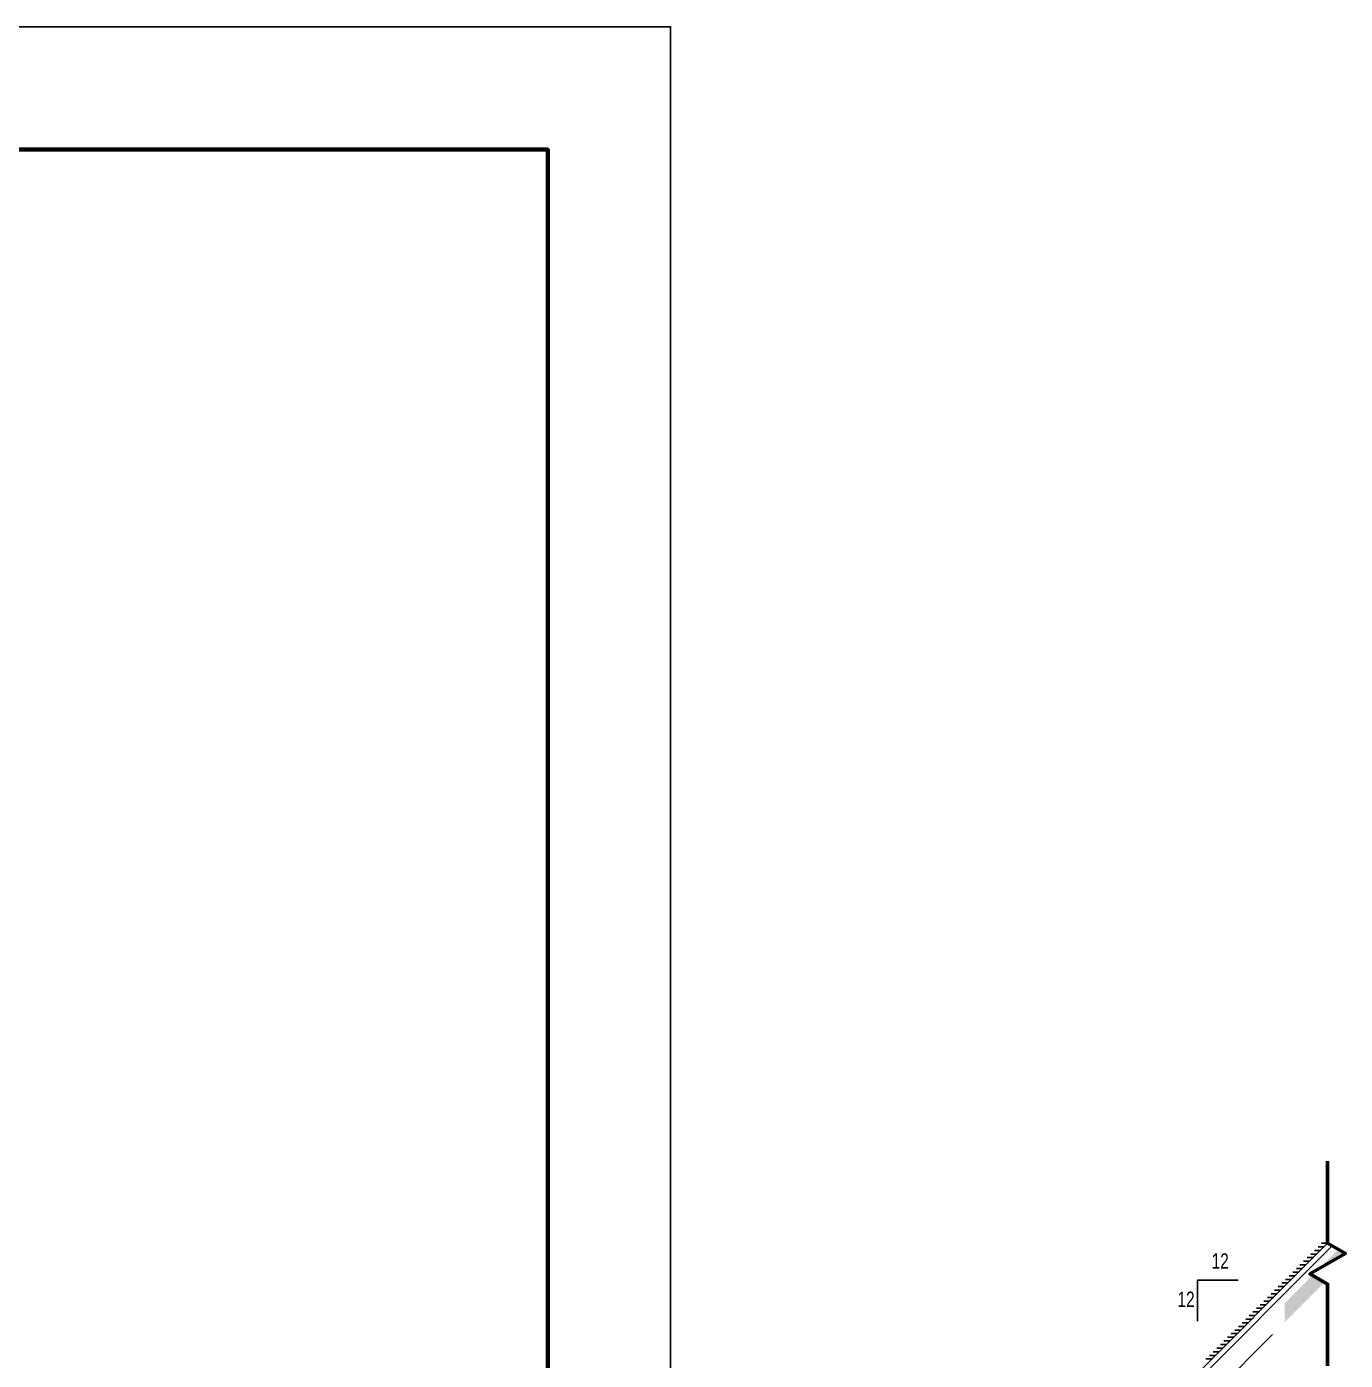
# Model space of a CAD drawing. Header units: inches. Extents: x 43 to 7578, y 1297 to 3809.
# Drawn here: x 5453.7 to 5840.4, y 2058.3 to 2449.2 of the extents above; entities that cross this region are included whole.
import ezdxf

# ---------------------------------------------------------------- set-up
doc = ezdxf.new("R2010")
doc.units = ezdxf.units.IN
doc.header["$LTSCALE"] = 0.5
doc.header["$MEASUREMENT"] = 0
doc.styles.add('Annotative', font='romans.shx', dxfattribs={"width": 0.75})

msp = doc.modelspace()

# ---------------------------------------------------------------- hatches: boundary and pattern name
h = msp.add_hatch()
h.set_pattern_fill('BATT_INSULATION', color=256, scale=3.5, angle=45, pattern_type=2)
h.set_pattern_definition([(45, (5823.3867, 2070.2885), (-1.95735, 3.6111), [0, -1.16939]), (59.0764, (5822.66387, 2070.18438), (0.826882, 0.8268813), [0.28444, -113.04096]), (59.0764, (5819.87964, 2072.9686), (0.826882, 0.8268813), [0.28444, -113.04096]), (59.0764, (5817.0954, 2075.75284), (0.826882, 0.8268813), [0.28444, -113.04096]), (59.0764, (5814.31117, 2078.53708), (0.826882, 0.8268813), [0.28444, -113.04096]), (59.0764, (5811.52694, 2081.3213), (0.826882, 0.8268813), [0.28444, -113.04096]), (59.0764, (5808.7427, 2084.10554), (0.8268819, 0.8268813), [0.28444, -113.04096]), (59.0764, (5805.95848, 2086.88978), (0.8268819, 0.8268813), [0.28444, -113.04096]), (70.0456, (5820.4335, 2072.6074), (0.826881, 0.826883), [0.49503, -315.7404]), (70.0456, (5817.64925, 2075.39163), (0.826881, 0.826883), [0.49503, -315.7404]), (70.0456, (5814.865, 2078.17586), (0.8268814, 0.826883), [0.49503, -315.7404]), (70.0456, (5812.0808, 2080.9601), (0.8268814, 0.826883), [0.49503, -315.7404]), (70.0456, (5809.29655, 2083.74433), (0.8268814, 0.826883), [0.49503, -315.7404]), (70.0456, (5806.5123, 2086.52856), (0.8268814, 0.826883), [0.49503, -315.7404]), (70.0456, (5803.7281, 2089.3128), (0.8268814, 0.826883), [0.49503, -315.7404]), (70.0456, (5800.94385, 2092.09703), (0.8268814, 0.826883), [0.49503, -315.7404]), (70.0456, (5798.1597, 2094.8812), (0.8268814, 0.826883), [0.49503, -315.7404]), (70.0456, (5795.37546, 2097.6654), (0.8268814, 0.826883), [0.49503, -315.7404]), (70.0456, (5792.59123, 2100.44965), (0.8268814, 0.826883), [0.49503, -315.7404]), (70.0456, (5789.807, 2103.2339), (0.8268814, 0.8268832), [0.49503, -315.7404]), (70.0456, (5787.02276, 2106.0181), (0.8268814, 0.8268832), [0.49503, -315.7404]), (70.0456, (5784.23853, 2108.80235), (0.8268814, 0.8268832), [0.49503, -315.7404]), (70.0456, (5781.4543, 2111.5866), (0.8268814, 0.8268832), [0.49503, -315.7404]), (70.0456, (5778.67006, 2114.3708), (0.8268814, 0.8268832), [0.49503, -315.7404]), (70.0456, (5775.88583, 2117.15505), (0.8268814, 0.8268832), [0.49503, -315.7404]), (70.0456, (5773.1016, 2119.9393), (0.8268814, 0.8268832), [0.49503, -315.7404]), (70.0456, (5770.31737, 2122.7235), (0.8268814, 0.8268832), [0.49503, -315.7404]), (70.0456, (5767.53313, 2125.50775), (0.8268814, 0.8268832), [0.49503, -315.7404]), (70.0456, (5764.7489, 2128.292), (0.8268814, 0.8268832), [0.49503, -315.7404]), (70.0456, (5761.96467, 2131.0762), (0.8268814, 0.8268832), [0.49503, -315.7404]), (70.0456, (5759.18043, 2133.86045), (0.8268814, 0.8268832), [0.49503, -315.7404]), (70.0456, (5756.3962, 2136.6447), (0.8268814, 0.8268832), [0.49503, -315.7404]), (70.0456, (5753.61197, 2139.4289), (0.8268814, 0.8268832), [0.49503, -315.7404]), (70.0456, (5750.82774, 2142.21314), (0.8268814, 0.8268832), [0.49503, -315.7404]), (70.0456, (5748.0435, 2144.9974), (0.8268814, 0.8268832), [0.49503, -315.7404]), (70.0456, (5745.25927, 2147.7816), (0.8268814, 0.8268832), [0.49503, -315.7404]), (70.0456, (5742.47504, 2150.56584), (0.8268814, 0.8268832), [0.49503, -315.7404]), (70.0456, (5739.6908, 2153.3501), (0.8268814, 0.8268832), [0.49503, -315.7404]), (70.0456, (5736.90657, 2156.1343), (0.8268814, 0.8268832), [0.49503, -315.7404]), (70.0456, (5734.12234, 2158.91854), (0.8268814, 0.8268832), [0.49503, -315.7404]), (70.0456, (5731.3381, 2161.7028), (0.8268814, 0.8268832), [0.49503, -315.7404]), (70.0456, (5728.55387, 2164.487), (0.8268814, 0.8268832), [0.49503, -315.7404]), (97.4353, (5822.81, 2070.4284), (0.826882, 0.826882), [0.4808, -193.2483]), (97.4353, (5820.0258, 2073.2126), (0.826882, 0.826882), [0.4808, -193.2483]), (97.4353, (5817.2416, 2075.9969), (0.826882, 0.826882), [0.4808, -193.2483]), (97.4353, (5814.4573, 2078.7811), (0.826882, 0.826882), [0.4808, -193.2483]), (97.4353, (5811.6731, 2081.5653), (0.826882, 0.826882), [0.4808, -193.2483]), (97.4353, (5808.8889, 2084.3496), (0.826882, 0.826882), [0.4808, -193.2483]), (97.4353, (5806.1046, 2087.1338), (0.826882, 0.826882), [0.4808, -193.2483]), (97.4353, (5803.3204, 2089.918), (0.826882, 0.826882), [0.4808, -193.24834]), (97.4353, (5800.5362, 2092.7023), (0.826882, 0.826882), [0.4808, -193.24834]), (97.4353, (5797.7519, 2095.4866), (0.826882, 0.826882), [0.4808, -193.24834]), (97.4353, (5794.9676, 2098.2708), (0.826882, 0.826882), [0.4808, -193.24834]), (97.4353, (5792.1834, 2101.055), (0.826882, 0.826882), [0.4808, -193.24834]), (97.4353, (5789.3992, 2103.8393), (0.826882, 0.826882), [0.4808, -193.24834]), (97.4353, (5786.6149, 2106.6235), (0.826882, 0.826882), [0.4808, -193.24834]), (97.4353, (5783.8307, 2109.4077), (0.826882, 0.826882), [0.4808, -193.24834]), (97.4353, (5781.0465, 2112.192), (0.826882, 0.826882), [0.4808, -193.24834]), (97.4353, (5778.2622, 2114.9762), (0.826882, 0.826882), [0.48083, -193.24834]), (97.4353, (5775.478, 2117.7604), (0.826882, 0.826882), [0.48083, -193.24834]), (97.4353, (5772.6938, 2120.5447), (0.826882, 0.826882), [0.48083, -193.24834]), (97.4353, (5769.9095, 2123.3289), (0.826882, 0.826882), [0.48083, -193.24834]), (97.4353, (5767.1253, 2126.1131), (0.826882, 0.826882), [0.48083, -193.24834]), (97.4353, (5764.3411, 2128.8974), (0.826882, 0.826882), [0.48083, -193.24834]), (97.4353, (5761.5568, 2131.6816), (0.826882, 0.826882), [0.48083, -193.24834]), (97.4353, (5758.7726, 2134.4658), (0.826882, 0.826882), [0.48083, -193.24834]), (97.4353, (5755.9884, 2137.2501), (0.826882, 0.826882), [0.48083, -193.24834]), (97.4353, (5753.2041, 2140.0343), (0.826882, 0.826882), [0.48083, -193.24834]), (97.4353, (5750.4199, 2142.8185), (0.826882, 0.826882), [0.48083, -193.24834]), (97.4353, (5747.6357, 2145.6028), (0.826882, 0.826882), [0.48083, -193.24834]), (97.4353, (5744.8514, 2148.387), (0.826882, 0.826882), [0.48083, -193.24834]), (97.4353, (5742.0672, 2151.1712), (0.826882, 0.826882), [0.48083, -193.24834]), (97.4353, (5739.283, 2153.9555), (0.826882, 0.826882), [0.48083, -193.24834]), (97.4353, (5736.4987, 2156.7397), (0.826882, 0.826882), [0.48083, -193.24834]), (97.4353, (5733.7145, 2159.5239), (0.826882, 0.826882), [0.48083, -193.24834]), (97.4353, (5730.9303, 2162.3082), (0.826882, 0.826882), [0.48083, -193.24834]), (97.4353, (5728.146, 2165.0924), (0.826882, 0.826882), [0.48083, -193.24834]), (97.4353, (5725.3618, 2167.8766), (0.826882, 0.826882), [0.48083, -193.24834]), (97.4353, (5722.5776, 2170.6609), (0.826882, 0.826882), [0.48083, -193.24834]), (97.4353, (5719.7933, 2173.4451), (0.826882, 0.826882), [0.48083, -193.24834]), (97.4353, (5717.0091, 2176.2293), (0.826882, 0.826882), [0.48083, -193.24834]), (112.0616, (5821.4031, 2070.7706), (0.826882, 0.826883), [0.8955, -170.1284]), (112.0616, (5818.6189, 2073.5549), (0.826882, 0.826883), [0.8955, -170.1284]), (112.0616, (5815.8347, 2076.3391), (0.826882, 0.826883), [0.8955, -170.1284]), (112.0616, (5813.0504, 2079.1233), (0.826882, 0.826883), [0.89545, -170.1284]), (112.0616, (5810.2662, 2081.9076), (0.826882, 0.826883), [0.89545, -170.1284]), (112.0616, (5807.482, 2084.6918), (0.826882, 0.826883), [0.89545, -170.1284]), (112.0616, (5804.6977, 2087.476), (0.826882, 0.826883), [0.89545, -170.1284]), (112.0616, (5801.9135, 2090.2602), (0.826882, 0.826883), [0.89545, -170.1284]), (112.0616, (5799.1293, 2093.0445), (0.826882, 0.826883), [0.89545, -170.1284]), (112.0616, (5796.3449, 2095.8288), (0.826882, 0.826883), [0.89545, -170.1284]), (112.0616, (5793.5607, 2098.6131), (0.826882, 0.826883), [0.89545, -170.1284]), (112.0616, (5790.7764, 2101.3973), (0.826882, 0.826883), [0.89545, -170.1284]), (112.0616, (5787.9922, 2104.1815), (0.826882, 0.826883), [0.89545, -170.1284]), (112.0616, (5785.208, 2106.9658), (0.826882, 0.826883), [0.89545, -170.1284]), (112.0616, (5782.4237, 2109.75), (0.826882, 0.826883), [0.89545, -170.1284]), (112.0616, (5779.6395, 2112.5342), (0.826882, 0.826883), [0.89545, -170.1284]), (112.0616, (5776.8553, 2115.3185), (0.826882, 0.826883), [0.89545, -170.1284]), (112.0616, (5774.071, 2118.1027), (0.826882, 0.826883), [0.89545, -170.1284]), (112.0616, (5771.2868, 2120.8869), (0.826882, 0.826883), [0.89545, -170.1284]), (112.0616, (5768.5026, 2123.6712), (0.826882, 0.826883), [0.89545, -170.1284]), (112.0616, (5765.7183, 2126.4554), (0.826882, 0.826883), [0.89545, -170.1284]), (112.0616, (5762.9341, 2129.2396), (0.826882, 0.826883), [0.89545, -170.1284]), (112.0616, (5760.1499, 2132.0239), (0.826882, 0.826883), [0.89545, -170.1284]), (112.0616, (5757.3656, 2134.8081), (0.826882, 0.826883), [0.89545, -170.1284]), (112.0616, (5754.5814, 2137.5923), (0.826882, 0.826883), [0.89545, -170.1284]), (112.0616, (5751.7972, 2140.3766), (0.826882, 0.826883), [0.89545, -170.1284]), (112.0616, (5749.0129, 2143.1608), (0.826882, 0.826883), [0.89545, -170.1284]), (112.0616, (5746.2287, 2145.945), (0.826882, 0.826883), [0.89545, -170.1284]), (112.0616, (5743.4445, 2148.7293), (0.826882, 0.826883), [0.89545, -170.1284]), (112.0616, (5740.6602, 2151.5135), (0.826882, 0.826883), [0.89545, -170.1284]), (112.0616, (5737.876, 2154.2977), (0.826882, 0.826883), [0.89545, -170.1284]), (112.0616, (5735.0918, 2157.082), (0.826882, 0.826883), [0.89545, -170.1284]), (112.0616, (5732.3075, 2159.8662), (0.826882, 0.826883), [0.89545, -170.1284]), (112.0616, (5729.5233, 2162.6504), (0.8268824, 0.826883), [0.89545, -170.1284]), (112.0616, (5726.7391, 2165.4347), (0.8268824, 0.826883), [0.89545, -170.1284]), (112.0616, (5723.9548, 2168.2189), (0.8268824, 0.826883), [0.89545, -170.1284]), (112.0616, (5721.1706, 2171.0031), (0.8268824, 0.826883), [0.89545, -170.1284]), (112.0616, (5718.3864, 2173.7874), (0.8268824, 0.826883), [0.89545, -170.1284]), (112.0616, (5715.6021, 2176.5716), (0.8268824, 0.826883), [0.89545, -170.1284]), (112.0616, (5712.8179, 2179.3558), (0.8268824, 0.826883), [0.89545, -170.1284]), (119.891, (5820.6272, 2072.2706), (-2.78423, 2.78423), [0.38855, -44.4748]), (119.891, (5821.4541, 2073.0974), (-2.78423, 2.78423), [0.38855, -44.4748]), (119.891, (5822.281, 2073.9243), (-2.78423, 2.78423), [0.38855, -44.4748]), (119.891, (5823.1078, 2074.7512), (-2.78423, 2.78423), [0.38855, -44.4748]), (119.891, (5823.9347, 2075.5781), (-2.78423, 2.78423), [0.38855, -44.4748]), (119.891, (5824.7616, 2076.405), (-2.78423, 2.78423), [0.38855, -44.4748]), (119.891, (5825.5885, 2077.2319), (-2.78423, 2.78423), [0.38855, -44.4748]), (119.891, (5826.4154, 2078.0587), (-2.78423, 2.78423), [0.38855, -44.4748]), (119.891, (5827.2422, 2078.8856), (-2.78423, 2.78423), [0.38855, -44.4748]), (119.891, (5828.0691, 2079.7125), (-2.78423, 2.78423), [0.38855, -44.4748]), (128.2526, (5821.06673, 2071.6005), (-2.7842376, 2.784238), [0.7901, -486.90026]), (128.2526, (5821.8936, 2072.4274), (-2.784238, 2.784238), [0.7901, -486.90026]), (128.2526, (5822.7205, 2073.25426), (-2.784238, 2.784238), [0.7901, -486.90026]), (128.2526, (5823.5474, 2074.08116), (-2.784238, 2.784238), [0.7901, -486.90026]), (128.2526, (5824.37427, 2074.90804), (-2.784238, 2.784238), [0.7901, -486.90026]), (128.2526, (5825.20115, 2075.7349), (-2.784238, 2.784238), [0.7901, -486.90026]), (128.2526, (5826.02803, 2076.5618), (-2.784238, 2.784238), [0.7901, -486.90026]), (128.2526, (5826.8549, 2077.38868), (-2.784238, 2.784238), [0.7901, -486.90026]), (128.2526, (5827.6818, 2078.21556), (-2.784238, 2.784238), [0.7901, -486.90026]), (128.2526, (5828.50867, 2079.04244), (-2.784238, 2.784238), [0.7901, -486.90026]), (128.2526, (5829.33555, 2079.8693), (-2.784238, 2.784238), [0.7901, -486.90026]), (128.2526, (5830.16243, 2080.6962), (-2.784238, 2.784238), [0.7901, -486.90026]), (128.2526, (5830.9893, 2081.52308), (-2.784238, 2.784238), [0.7901, -486.90026]), (128.2526, (5831.8162, 2082.34996), (-2.784238, 2.784238), [0.7901, -486.90026]), (128.2526, (5832.6431, 2083.17686), (-2.784238, 2.784238), [0.7901, -486.90026]), (128.2526, (5833.46997, 2084.00374), (-2.784238, 2.784238), [0.7901, -486.90026]), (128.2526, (5834.29685, 2084.8306), (-2.784238, 2.784238), [0.7901, -486.90026]), (128.2526, (5835.12373, 2085.6575), (-2.784238, 2.784238), [0.7901, -486.90026]), (128.2526, (5835.9506, 2086.4844), (-2.784238, 2.784238), [0.7901, -486.90026]), (128.2526, (5836.7775, 2087.31126), (-2.784238, 2.784238), [0.7901, -486.90026]), (128.2526, (5837.60437, 2088.13814), (-2.784238, 2.784238), [0.7901, -486.90026]), (128.2526, (5838.43125, 2088.965), (-2.784238, 2.784238), [0.7901, -486.90026]), (128.2526, (5839.25813, 2089.7919), (-2.784238, 2.784238), [0.7901, -486.90026]), (128.2526, (5840.085, 2090.6188), (-2.7842376, 2.784238), [0.7901, -486.90026]), (128.2526, (5840.9119, 2091.4457), (-2.7842376, 2.784238), [0.7901, -486.90026]), (128.2526, (5841.7388, 2092.27257), (-2.7842376, 2.784238), [0.7901, -486.90026]), (128.2526, (5842.5657, 2093.09945), (-2.7842376, 2.784238), [0.7901, -486.90026]), (128.2526, (5843.39256, 2093.92633), (-2.7842376, 2.784238), [0.7901, -486.90026]), (128.2526, (5844.21944, 2094.7532), (-2.7842376, 2.784238), [0.7901, -486.90026]), (128.2526, (5845.0463, 2095.5801), (-2.7842376, 2.784238), [0.7901, -486.90026]), (128.2526, (5845.87317, 2096.40694), (-2.7842376, 2.784238), [0.7901, -486.90026]), (128.2526, (5846.70003, 2097.2338), (-2.7842376, 2.784238), [0.7901, -486.90026]), (128.2526, (5847.5269, 2098.06065), (-2.7842376, 2.784238), [0.7901, -486.90026]), (128.2526, (5848.35374, 2098.8875), (-2.7842376, 2.784238), [0.7901, -486.90026]), (128.2526, (5849.18084, 2099.7146), (-2.7842376, 2.784238), [0.7901, -486.90026]), (128.2526, (5850.0077, 2100.54147), (-2.7842376, 2.784238), [0.7901, -486.90026]), (128.2526, (5850.83455, 2101.3683), (-2.7842376, 2.784238), [0.7901, -486.90026]), (128.2526, (5851.6614, 2102.19518), (-2.7842376, 2.784238), [0.7901, -486.90026]), (128.2526, (5852.48826, 2103.02203), (-2.7842376, 2.784238), [0.7901, -486.90026]), (128.2526, (5853.3151, 2103.8489), (-2.7842376, 2.784238), [0.7901, -486.90026]), (128.2526, (5854.14198, 2104.67574), (-2.7842376, 2.784238), [0.7901, -486.90026]), (128.2526, (5854.96883, 2105.5026), (-2.7842376, 2.784238), [0.7901, -486.90026]), (128.2526, (5855.7957, 2106.32945), (-2.7842376, 2.784238), [0.7901, -486.90026]), (128.2526, (5856.6228, 2107.15656), (-2.7842376, 2.784238), [0.7901, -486.90026]), (128.2526, (5857.44964, 2107.9834), (-2.7842376, 2.784238), [0.7901, -486.90026]), (128.2526, (5858.2765, 2108.81027), (-2.7842376, 2.784238), [0.7901, -486.90026]), (128.2526, (5859.10335, 2109.6371), (-2.7842376, 2.784238), [0.7901, -486.90026]), (128.2526, (5859.9302, 2110.464), (-2.7842376, 2.784238), [0.7901, -486.90026]), (128.2526, (5860.75707, 2111.29083), (-2.7842376, 2.784238), [0.7901, -486.90026]), (128.8584, (5821.94307, 2070.10043), (-2.784228, 2.784223), [0.86065, -272.3952]), (128.8584, (5822.76995, 2070.9273), (-2.784228, 2.784223), [0.86065, -272.3952]), (128.8584, (5823.59684, 2071.7542), (-2.784228, 2.784223), [0.86065, -272.3952]), (128.8584, (5824.4237, 2072.58107), (-2.784228, 2.784223), [0.86065, -272.3952]), (128.8584, (5825.2506, 2073.40797), (-2.784228, 2.784223), [0.86065, -272.3952]), (128.8584, (5826.0775, 2074.23485), (-2.784228, 2.784223), [0.86065, -272.3952]), (128.8584, (5826.90437, 2075.06173), (-2.784228, 2.784223), [0.86065, -272.3952]), (128.8584, (5827.73125, 2075.8886), (-2.784228, 2.784223), [0.86065, -272.3952]), (128.8584, (5828.55813, 2076.7155), (-2.784228, 2.784223), [0.86065, -272.3952]), (128.8584, (5829.385, 2077.54237), (-2.784228, 2.784223), [0.86065, -272.3952]), (128.8584, (5830.2119, 2078.36925), (-2.784228, 2.784223), [0.86065, -272.3952]), (128.8584, (5831.03877, 2079.19613), (-2.784228, 2.784223), [0.86065, -272.3952]), (128.8584, (5831.86565, 2080.023), (-2.784228, 2.784223), [0.86065, -272.3952]), (128.8584, (5832.69253, 2080.8499), (-2.784228, 2.784223), [0.86065, -272.3952]), (128.8584, (5833.5194, 2081.67677), (-2.784228, 2.784223), [0.86065, -272.3952]), (128.8584, (5834.3463, 2082.50368), (-2.784228, 2.784223), [0.86065, -272.3952]), (128.8584, (5835.1732, 2083.33056), (-2.784228, 2.784223), [0.86065, -272.3952]), (128.8584, (5836.0001, 2084.15744), (-2.784228, 2.784223), [0.86065, -272.3952]), (128.8584, (5836.82696, 2084.9843), (-2.784228, 2.784223), [0.86065, -272.3952]), (128.8584, (5837.65384, 2085.8112), (-2.784228, 2.784223), [0.86065, -272.3952]), (128.8584, (5838.4807, 2086.63808), (-2.784228, 2.784223), [0.86065, -272.3952]), (128.8584, (5839.3076, 2087.46496), (-2.784228, 2.784223), [0.86065, -272.3952]), (128.8584, (5840.1345, 2088.29184), (-2.784228, 2.784223), [0.86065, -272.3952]), (128.8584, (5840.96136, 2089.1187), (-2.784228, 2.784223), [0.86065, -272.3952]), (128.8584, (5841.78824, 2089.9456), (-2.784228, 2.784223), [0.86065, -272.3952]), (321.142, (5822.0776, 2071.4451), (0.826876, 0.826887), [0.8607, -272.3952]), (321.142, (5819.2934, 2074.2294), (0.826876, 0.826887), [0.8607, -272.3952]), (321.142, (5816.5092, 2077.0136), (0.826876, 0.826887), [0.8607, -272.3952]), (321.142, (5813.7249, 2079.7978), (0.826876, 0.826887), [0.8607, -272.3952]), (321.142, (5810.9407, 2082.5821), (0.826876, 0.826887), [0.8607, -272.3952]), (321.142, (5808.1565, 2085.3663), (0.826876, 0.826887), [0.8607, -272.3952]), (321.142, (5805.3722, 2088.1505), (0.826876, 0.826887), [0.8607, -272.3952]), (321.142, (5802.588, 2090.9348), (0.826876, 0.826887), [0.8607, -272.3952]), (321.142, (5799.8038, 2093.719), (0.826876, 0.826887), [0.8607, -272.3952]), (321.142, (5797.0194, 2096.5034), (0.826876, 0.826887), [0.8607, -272.3952]), (321.142, (5794.2352, 2099.2876), (0.826876, 0.826887), [0.8607, -272.3952]), (321.142, (5791.451, 2102.0718), (0.826876, 0.826887), [0.8607, -272.3952]), (321.142, (5788.6667, 2104.856), (0.826876, 0.826887), [0.8607, -272.3952]), (321.142, (5785.8825, 2107.6403), (0.826876, 0.826887), [0.8607, -272.3952]), (321.142, (5783.0982, 2110.4245), (0.826876, 0.826887), [0.86065, -272.3952]), (321.142, (5780.314, 2113.2088), (0.826876, 0.826887), [0.86065, -272.3952]), (321.142, (5777.5298, 2115.993), (0.826876, 0.826887), [0.86065, -272.3952]), (321.142, (5774.7455, 2118.7772), (0.826876, 0.826887), [0.86065, -272.3952]), (321.142, (5771.9613, 2121.5615), (0.826876, 0.826887), [0.86065, -272.3952]), (321.142, (5769.1771, 2124.3457), (0.826876, 0.826887), [0.86065, -272.3952]), (321.142, (5766.3928, 2127.1299), (0.826876, 0.826887), [0.86065, -272.3952]), (321.142, (5763.6086, 2129.9142), (0.826876, 0.826887), [0.86065, -272.3952]), (321.142, (5760.8244, 2132.6984), (0.826876, 0.826887), [0.86065, -272.3952]), (321.142, (5758.0402, 2135.4826), (0.826876, 0.826887), [0.86065, -272.3952]), (321.142, (5755.2559, 2138.2668), (0.826876, 0.826887), [0.86065, -272.3952]), (321.142, (5752.4717, 2141.0511), (0.826876, 0.826887), [0.86065, -272.3952]), (321.142, (5749.6875, 2143.8353), (0.826876, 0.826887), [0.86065, -272.3952]), (321.142, (5746.9032, 2146.6195), (0.826876, 0.826887), [0.86065, -272.3952]), (321.142, (5744.119, 2149.4038), (0.826876, 0.826887), [0.86065, -272.3952]), (321.142, (5741.3348, 2152.188), (0.826876, 0.826887), [0.86065, -272.3952]), (321.142, (5738.5505, 2154.9722), (0.826876, 0.826887), [0.86065, -272.3952]), (321.142, (5735.7663, 2157.7565), (0.826876, 0.826887), [0.86065, -272.3952]), (321.142, (5732.982, 2160.5407), (0.8268765, 0.826887), [0.86065, -272.3952]), (321.142, (5730.1978, 2163.325), (0.8268765, 0.826887), [0.86065, -272.3952]), (321.142, (5727.4136, 2166.1092), (0.8268765, 0.826887), [0.86065, -272.3952]), (321.142, (5724.6294, 2168.8934), (0.8268765, 0.826887), [0.86065, -272.3952]), (321.142, (5721.8451, 2171.6776), (0.8268765, 0.826887), [0.86065, -272.3952]), (321.142, (5719.0609, 2174.4619), (0.8268765, 0.826887), [0.86065, -272.3952]), (321.142, (5716.2767, 2177.2461), (0.8268765, 0.826887), [0.86065, -272.3952]), (321.142, (5713.4924, 2180.0303), (0.8268765, 0.826887), [0.86065, -272.3952]), (321.142, (5710.7082, 2182.8146), (0.8268765, 0.826887), [0.86065, -272.3952]), (321.142, (5707.924, 2185.5988), (0.8268765, 0.826887), [0.86065, -272.3952]), (321.142, (5705.1397, 2188.383), (0.8268765, 0.826887), [0.86065, -272.3952]), (321.142, (5702.3555, 2191.1673), (0.8268765, 0.826887), [0.86065, -272.3952]), (321.142, (5699.5713, 2193.9515), (0.8268765, 0.826887), [0.86065, -272.3952]), (321.142, (5696.787, 2196.7357), (0.8268765, 0.826887), [0.86065, -272.3952]), (321.142, (5694.0028, 2199.52), (0.8268765, 0.826887), [0.86065, -272.3952]), (321.142, (5691.2186, 2202.3042), (0.8268765, 0.826887), [0.86065, -272.3952]), (321.142, (5688.4343, 2205.0884), (0.8268765, 0.826887), [0.86065, -272.3952]), (321.142, (5685.6501, 2207.8727), (0.8268765, 0.826887), [0.86065, -272.3952]), (321.142, (5682.8659, 2210.6569), (0.8268765, 0.826887), [0.86065, -272.3952]), (321.142, (5680.0816, 2213.4411), (0.8268765, 0.826887), [0.86065, -272.3952]), (321.142, (5677.2974, 2216.2254), (0.8268765, 0.826887), [0.86065, -272.3952]), (321.142, (5674.5132, 2219.0096), (0.8268765, 0.826887), [0.86065, -272.3952]), (321.142, (5671.7289, 2221.7938), (0.8268765, 0.826887), [0.86065, -272.3952]), (321.142, (5668.9447, 2224.5781), (0.8268765, 0.826887), [0.86065, -272.3952]), (321.142, (5666.1605, 2227.3623), (0.8268765, 0.826887), [0.86065, -272.3952]), (321.142, (5663.3762, 2230.1465), (0.8268765, 0.826887), [0.86065, -272.3952]), (321.142, (5660.592, 2232.9308), (0.8268765, 0.826887), [0.86065, -272.3952]), (321.142, (5657.8078, 2235.715), (0.8268765, 0.826887), [0.86065, -272.3952]), (321.142, (5655.0235, 2238.4992), (0.8268765, 0.826887), [0.86065, -272.3952]), (321.142, (5652.2393, 2241.2835), (0.8268765, 0.826887), [0.86065, -272.3952]), (321.142, (5649.4551, 2244.0677), (0.8268765, 0.826887), [0.86065, -272.3952]), (321.142, (5646.6708, 2246.8519), (0.8268765, 0.826887), [0.86065, -272.3952]), (321.142, (5643.8866, 2249.6362), (0.8268765, 0.826887), [0.86065, -272.3952]), (321.142, (5641.1024, 2252.4204), (0.8268765, 0.826887), [0.86065, -272.3952]), (321.142, (5638.3181, 2255.2046), (0.8268765, 0.826887), [0.86065, -272.3952]), (321.142, (5635.5339, 2257.9889), (0.8268765, 0.826887), [0.86065, -272.3952]), (321.142, (5632.7497, 2260.7731), (0.8268765, 0.826887), [0.86065, -272.3952]), (321.747, (5820.6272, 2072.2706), (0.82689, 0.826877), [0.7901, -486.9003]), (321.747, (5817.843, 2075.0548), (0.82689, 0.826877), [0.7901, -486.9003]), (321.747, (5815.0587, 2077.839), (0.82689, 0.826877), [0.7901, -486.9003]), (321.747, (5812.2745, 2080.6232), (0.82689, 0.826877), [0.7901, -486.9003]), (321.747, (5809.4903, 2083.4075), (0.82689, 0.826877), [0.7901, -486.9003]), (321.747, (5806.706, 2086.1917), (0.82689, 0.826877), [0.7901, -486.9003]), (321.747, (5803.9218, 2088.976), (0.82689, 0.826877), [0.7901, -486.9003]), (321.747, (5801.1376, 2091.7602), (0.82689, 0.826877), [0.7901, -486.9003]), (321.747, (5798.3533, 2094.5444), (0.82689, 0.826877), [0.7901, -486.9003]), (321.747, (5795.5692, 2097.3285), (0.82689, 0.826877), [0.7901, -486.9003]), (321.747, (5792.785, 2100.1128), (0.82689, 0.826877), [0.7901, -486.9003]), (321.747, (5790.0007, 2102.897), (0.82689, 0.826877), [0.7901, -486.9003]), (321.747, (5787.2165, 2105.6812), (0.826889, 0.826877), [0.7901, -486.9003]), (321.747, (5784.4323, 2108.4655), (0.826889, 0.826877), [0.7901, -486.9003]), (321.747, (5781.648, 2111.2497), (0.826889, 0.826877), [0.7901, -486.9003]), (321.747, (5778.8638, 2114.034), (0.826889, 0.826877), [0.7901, -486.9003]), (321.747, (5776.0796, 2116.8182), (0.826889, 0.826877), [0.7901, -486.9003]), (321.747, (5773.2953, 2119.6024), (0.826889, 0.826877), [0.7901, -486.9003]), (321.747, (5770.5111, 2122.3866), (0.826889, 0.826877), [0.7901, -486.9003]), (321.747, (5767.7269, 2125.1709), (0.826889, 0.826877), [0.7901, -486.9003]), (321.747, (5764.9426, 2127.9551), (0.826889, 0.826877), [0.7901, -486.9003]), (321.747, (5762.1584, 2130.7393), (0.826889, 0.826877), [0.7901, -486.9003]), (321.747, (5759.3742, 2133.5236), (0.826889, 0.826877), [0.7901, -486.9003]), (321.747, (5756.5899, 2136.3078), (0.826889, 0.826877), [0.7901, -486.9003]), (321.747, (5753.8057, 2139.092), (0.826889, 0.826877), [0.7901, -486.9003]), (321.747, (5751.0215, 2141.8763), (0.826889, 0.826877), [0.7901, -486.9003]), (321.747, (5748.2372, 2144.6605), (0.826889, 0.826877), [0.7901, -486.9003]), (321.747, (5745.453, 2147.4447), (0.826889, 0.826877), [0.7901, -486.9003]), (321.747, (5742.6688, 2150.229), (0.826889, 0.826877), [0.7901, -486.9003]), (321.747, (5739.8845, 2153.0132), (0.826889, 0.826877), [0.7901, -486.9003]), (321.747, (5737.1003, 2155.7974), (0.826889, 0.826877), [0.7901, -486.9003]), (321.747, (5734.3161, 2158.5817), (0.826889, 0.826877), [0.7901, -486.9003]), (321.747, (5731.5318, 2161.3659), (0.826889, 0.826877), [0.7901, -486.9003]), (321.747, (5728.7476, 2164.1501), (0.826889, 0.826877), [0.7901, -486.9003]), (321.747, (5725.9634, 2166.9344), (0.826889, 0.826877), [0.7901, -486.9003]), (321.747, (5723.1791, 2169.7186), (0.826889, 0.826877), [0.7901, -486.9003]), (321.747, (5720.3949, 2172.5028), (0.826889, 0.826877), [0.7901, -486.9003]), (321.747, (5717.6107, 2175.2871), (0.826889, 0.826877), [0.7901, -486.9003]), (321.747, (5714.8264, 2178.0713), (0.826889, 0.826877), [0.7901, -486.9003]), (321.747, (5712.0422, 2180.8555), (0.826889, 0.826877), [0.7901, -486.9003]), (321.747, (5709.258, 2183.6398), (0.826889, 0.826877), [0.7901, -486.9003]), (321.747, (5706.4737, 2186.424), (0.826889, 0.826877), [0.7901, -486.9003]), (321.747, (5703.6895, 2189.2082), (0.826889, 0.826877), [0.7901, -486.9003]), (321.747, (5700.9053, 2191.9925), (0.826889, 0.826877), [0.7901, -486.9003]), (321.747, (5698.121, 2194.7767), (0.826889, 0.826877), [0.7901, -486.9003]), (321.747, (5695.3368, 2197.5609), (0.826889, 0.826877), [0.7901, -486.9003]), (321.747, (5692.5526, 2200.3452), (0.826889, 0.826877), [0.7901, -486.9003]), (321.747, (5689.7684, 2203.1294), (0.826889, 0.826877), [0.7901, -486.9003]), (321.747, (5686.9841, 2205.9136), (0.826889, 0.826877), [0.7901, -486.9003]), (321.747, (5684.1999, 2208.6979), (0.826889, 0.826877), [0.7901, -486.9003]), (321.747, (5681.4157, 2211.4821), (0.826889, 0.826877), [0.7901, -486.9003]), (321.747, (5678.6314, 2214.2663), (0.826889, 0.826877), [0.7901, -486.9003]), (321.747, (5675.8472, 2217.0506), (0.826889, 0.826877), [0.7901, -486.90026]), (321.747, (5673.063, 2219.8348), (0.826889, 0.826877), [0.7901, -486.90026]), (321.747, (5670.2787, 2222.619), (0.826889, 0.826877), [0.7901, -486.90026]), (321.747, (5667.4945, 2225.4033), (0.826889, 0.826877), [0.7901, -486.90026]), (321.747, (5664.7103, 2228.1875), (0.826889, 0.826877), [0.7901, -486.90026]), (321.747, (5661.926, 2230.9717), (0.826889, 0.826877), [0.7901, -486.90026]), (321.747, (5659.1418, 2233.756), (0.826889, 0.826877), [0.7901, -486.90026]), (321.747, (5656.3576, 2236.5402), (0.826889, 0.826877), [0.7901, -486.90026]), (321.747, (5653.5733, 2239.3244), (0.826889, 0.826877), [0.7901, -486.90026]), (321.747, (5650.7891, 2242.1087), (0.826889, 0.826877), [0.7901, -486.90026]), (321.747, (5648.0049, 2244.8929), (0.826889, 0.826877), [0.7901, -486.90026]), (321.747, (5645.2206, 2247.6771), (0.826889, 0.826877), [0.7901, -486.90026]), (321.747, (5642.4364, 2250.4614), (0.826889, 0.826877), [0.7901, -486.90026]), (321.747, (5639.6522, 2253.2456), (0.826889, 0.826877), [0.7901, -486.90026]), (321.747, (5636.8679, 2256.0298), (0.826889, 0.826877), [0.7901, -486.90026]), (321.747, (5634.0837, 2258.814), (0.826889, 0.826877), [0.7901, -486.90026]), (321.747, (5631.2995, 2261.5983), (0.826889, 0.826877), [0.7901, -486.90026]), (321.747, (5628.5152, 2264.3825), (0.826889, 0.826877), [0.7901, -486.90026]), (321.747, (5625.731, 2267.1668), (0.826889, 0.826877), [0.7901, -486.90026]), (321.747, (5622.9468, 2269.951), (0.826889, 0.826877), [0.7901, -486.90026]), (321.747, (5620.1625, 2272.7352), (0.826889, 0.826877), [0.7901, -486.90026]), (321.747, (5617.3783, 2275.5195), (0.826889, 0.826877), [0.7901, -486.90026]), (321.747, (5614.5941, 2278.3037), (0.826889, 0.826877), [0.7901, -486.90026]), (321.747, (5611.8098, 2281.0879), (0.826889, 0.826877), [0.7901, -486.90026]), (321.747, (5609.0256, 2283.8722), (0.826889, 0.826877), [0.7901, -486.90026]), (321.747, (5606.2414, 2286.6564), (0.826889, 0.826877), [0.7901, -486.90026]), (321.747, (5603.4571, 2289.4406), (0.826889, 0.826877), [0.7901, -486.90026]), (321.747, (5600.6729, 2292.2249), (0.826889, 0.826877), [0.7901, -486.90026]), (321.747, (5597.8887, 2295.0091), (0.826889, 0.826877), [0.7901, -486.90026]), (321.747, (5595.1044, 2297.7933), (0.826889, 0.826877), [0.7901, -486.90026]), (321.747, (5592.3202, 2300.5776), (0.826889, 0.826877), [0.7901, -486.90026]), (321.747, (5589.536, 2303.3618), (0.826889, 0.826877), [0.7901, -486.90026]), (321.747, (5586.7517, 2306.146), (0.826889, 0.826877), [0.7901, -486.90026]), (321.747, (5583.9675, 2308.9302), (0.826889, 0.826877), [0.7901, -486.90026]), (321.747, (5581.1833, 2311.7145), (0.826889, 0.826877), [0.7901, -486.90026]), (321.747, (5578.399, 2314.4987), (0.826889, 0.826877), [0.7901, -486.90026]), (321.747, (5575.6148, 2317.283), (0.826889, 0.826877), [0.7901, -486.90026]), (321.747, (5572.8303, 2320.0674), (0.826889, 0.826877), [0.7901, -486.90026]), (321.747, (5570.0461, 2322.8517), (0.826889, 0.826877), [0.7901, -486.90026]), (321.747, (5567.2619, 2325.6359), (0.826889, 0.826877), [0.7901, -486.90026]), (321.747, (5564.4776, 2328.4201), (0.826889, 0.826877), [0.7901, -486.90026]), (321.747, (5561.6934, 2331.2044), (0.826889, 0.826877), [0.7901, -486.90026]), (321.747, (5558.9092, 2333.9886), (0.826889, 0.826877), [0.7901, -486.90026]), (321.747, (5556.1249, 2336.7728), (0.826889, 0.826877), [0.7901, -486.90026]), (321.747, (5553.3407, 2339.5571), (0.826889, 0.826877), [0.7901, -486.90026]), (321.747, (5550.5565, 2342.3413), (0.826889, 0.826877), [0.7901, -486.90026]), (321.747, (5547.7722, 2345.1255), (0.826889, 0.826877), [0.7901, -486.90026]), (321.747, (5544.988, 2347.9098), (0.826889, 0.826877), [0.7901, -486.90026]), (321.747, (5542.2038, 2350.694), (0.826889, 0.826877), [0.7901, -486.90026]), (321.747, (5539.4195, 2353.4782), (0.826889, 0.826877), [0.7901, -486.90026]), (321.747, (5536.6353, 2356.2625), (0.826889, 0.826877), [0.7901, -486.90026]), (321.747, (5533.851, 2359.0467), (0.826889, 0.826877), [0.7901, -486.90026]), (321.747, (5531.0668, 2361.8309), (0.826889, 0.826877), [0.7901, -486.90026]), (321.747, (5528.2826, 2364.6152), (0.826889, 0.826877), [0.7901, -486.90026]), (321.747, (5525.4984, 2367.3994), (0.826889, 0.826877), [0.7901, -486.90026]), (321.747, (5522.7141, 2370.1836), (0.826889, 0.8268768), [0.7901, -486.90026]), (321.747, (5519.9299, 2372.9679), (0.826889, 0.8268768), [0.7901, -486.90026]), (321.747, (5517.1457, 2375.7521), (0.826889, 0.8268768), [0.7901, -486.90026]), (321.747, (5514.3614, 2378.5363), (0.826889, 0.8268768), [0.7901, -486.90026]), (321.747, (5511.5772, 2381.3206), (0.826889, 0.8268768), [0.7901, -486.90026]), (321.747, (5508.793, 2384.1048), (0.826889, 0.8268768), [0.7901, -486.90026]), (321.747, (5506.0087, 2386.889), (0.826889, 0.8268768), [0.7901, -486.90026]), (321.747, (5503.2245, 2389.6733), (0.826889, 0.8268768), [0.7901, -486.90026]), (321.747, (5500.4403, 2392.4575), (0.826889, 0.8268768), [0.7901, -486.90026]), (321.747, (5497.656, 2395.2417), (0.826889, 0.8268768), [0.7901, -486.90026]), (321.747, (5494.8718, 2398.026), (0.826889, 0.8268768), [0.7901, -486.90026]), (321.747, (5492.0876, 2400.8102), (0.826889, 0.8268768), [0.7901, -486.90026]), (321.747, (5489.3033, 2403.5944), (0.826889, 0.8268768), [0.7901, -486.90026]), (321.747, (5486.5191, 2406.3787), (0.826889, 0.8268768), [0.7901, -486.90026]), (321.747, (5483.7349, 2409.1629), (0.826889, 0.8268768), [0.7901, -486.90026]), (321.747, (5480.9506, 2411.9471), (0.826889, 0.8268768), [0.7901, -486.90026]), (330.109, (5820.2409, 2072.4148), (0.82688, 0.82688), [0.38855, -44.4748]), (330.109, (5817.4566, 2075.199), (0.82688, 0.82688), [0.38855, -44.4748]), (330.109, (5814.6724, 2077.9832), (0.82688, 0.82688), [0.38855, -44.4748]), (330.109, (5811.8882, 2080.7675), (0.82688, 0.82688), [0.38855, -44.4748]), (330.109, (5809.1039, 2083.5517), (0.82688, 0.82688), [0.38855, -44.4748]), (330.109, (5806.3197, 2086.3359), (0.82688, 0.826882), [0.38855, -44.4748]), (330.109, (5803.5355, 2089.1202), (0.82688, 0.826882), [0.38855, -44.4748]), (330.109, (5800.7512, 2091.9044), (0.82688, 0.826882), [0.38855, -44.4748]), (330.109, (5797.9671, 2094.6886), (0.826881, 0.826882), [0.38855, -44.4748]), (330.109, (5795.1828, 2097.4728), (0.826881, 0.826882), [0.38855, -44.4748]), (330.109, (5792.3986, 2100.257), (0.826881, 0.826882), [0.38855, -44.4748]), (337.938, (5821.2478, 2071.7815), (0.82689, 0.826877), [0.8955, -170.1284]), (337.938, (5818.4635, 2074.5658), (0.82689, 0.826877), [0.8955, -170.1284]), (337.938, (5815.6793, 2077.35), (0.82689, 0.826877), [0.8955, -170.1284]), (337.938, (5812.8951, 2080.1342), (0.82689, 0.826877), [0.89545, -170.1284]), (337.938, (5810.1108, 2082.9185), (0.82689, 0.826877), [0.89545, -170.1284]), (337.938, (5807.3266, 2085.7027), (0.82689, 0.826877), [0.89545, -170.1284]), (337.938, (5804.5424, 2088.4869), (0.82689, 0.826877), [0.89545, -170.1284]), (337.938, (5801.7581, 2091.2712), (0.82689, 0.826877), [0.89545, -170.1284]), (337.938, (5798.9739, 2094.0554), (0.82689, 0.826877), [0.89545, -170.1284]), (337.938, (5796.1896, 2096.8397), (0.826889, 0.826877), [0.89545, -170.1284]), (337.938, (5793.4054, 2099.6239), (0.826889, 0.826877), [0.89545, -170.1284]), (337.938, (5790.6211, 2102.4082), (0.826889, 0.826877), [0.89545, -170.1284]), (337.938, (5787.8369, 2105.1924), (0.826889, 0.826877), [0.89545, -170.1284]), (337.938, (5785.0527, 2107.9766), (0.826889, 0.826877), [0.89545, -170.1284]), (337.938, (5782.2684, 2110.7609), (0.826889, 0.826877), [0.89545, -170.1284]), (337.938, (5779.4842, 2113.5451), (0.826889, 0.826877), [0.89545, -170.1284]), (337.938, (5776.7, 2116.3293), (0.826889, 0.826877), [0.89545, -170.1284]), (337.938, (5773.9157, 2119.1136), (0.826889, 0.826877), [0.89545, -170.1284]), (337.938, (5771.1315, 2121.8978), (0.826889, 0.826877), [0.89545, -170.1284]), (337.938, (5768.3473, 2124.682), (0.826889, 0.826877), [0.89545, -170.1284]), (337.938, (5765.563, 2127.4663), (0.826889, 0.826877), [0.89545, -170.1284]), (337.938, (5762.7788, 2130.2505), (0.826889, 0.826877), [0.89545, -170.1284]), (337.938, (5759.9946, 2133.0347), (0.826889, 0.826877), [0.89545, -170.1284]), (337.938, (5757.2103, 2135.819), (0.826889, 0.826877), [0.89545, -170.1284]), (337.938, (5754.4261, 2138.6032), (0.826889, 0.826877), [0.89545, -170.1284]), (337.938, (5751.6419, 2141.3874), (0.826889, 0.826877), [0.89545, -170.1284]), (337.938, (5748.8576, 2144.1717), (0.826889, 0.826877), [0.89545, -170.1284]), (337.938, (5746.0734, 2146.9559), (0.826889, 0.826877), [0.89545, -170.1284]), (337.938, (5743.2892, 2149.7401), (0.826889, 0.826877), [0.89545, -170.1284]), (337.938, (5740.5049, 2152.5243), (0.826889, 0.826877), [0.89545, -170.1284]), (337.938, (5737.7207, 2155.3086), (0.826889, 0.826877), [0.89545, -170.1284]), (337.938, (5734.9365, 2158.0928), (0.826889, 0.826877), [0.89545, -170.1284]), (337.938, (5732.1522, 2160.877), (0.826889, 0.826877), [0.89545, -170.1284]), (337.938, (5729.368, 2163.6613), (0.826889, 0.826877), [0.89545, -170.1284]), (337.938, (5726.5838, 2166.4455), (0.826889, 0.826877), [0.89545, -170.1284]), (337.938, (5723.7995, 2169.2297), (0.826889, 0.826877), [0.89545, -170.1284]), (337.938, (5721.0153, 2172.014), (0.826889, 0.826877), [0.89545, -170.1284]), (337.938, (5718.2311, 2174.7982), (0.826889, 0.8268766), [0.89545, -170.1284]), (337.938, (5715.4468, 2177.5824), (0.826889, 0.8268766), [0.89545, -170.1284]), (337.938, (5712.6626, 2180.3667), (0.826889, 0.8268766), [0.89545, -170.1284]), (352.565, (5821.9431, 2070.1004), (0.826878, 0.826886), [0.4808, -193.2483]), (352.565, (5819.15885, 2072.88465), (0.826878, 0.826886), [0.4808, -193.2483]), (352.565, (5816.3746, 2075.6689), (0.826878, 0.826886), [0.4808, -193.2483]), (352.565, (5813.5904, 2078.4531), (0.826878, 0.826886), [0.4808, -193.2483]), (352.565, (5810.80615, 2081.23735), (0.826878, 0.826886), [0.4808, -193.2483]), (352.565, (5808.0219, 2084.0216), (0.826878, 0.826886), [0.4808, -193.2483]), (352.565, (5805.2377, 2086.8058), (0.826878, 0.826886), [0.4808, -193.2483]), (352.565, (5802.45345, 2089.59005), (0.826878, 0.826886), [0.4808, -193.24834]), (352.565, (5799.6692, 2092.3743), (0.826878, 0.826886), [0.4808, -193.24834]), (352.565, (5796.8849, 2095.1586), (0.826878, 0.826886), [0.4808, -193.24834]), (352.565, (5794.10065, 2097.94285), (0.826878, 0.826886), [0.4808, -193.24834]), (352.565, (5791.3164, 2100.7271), (0.826878, 0.826886), [0.4808, -193.24834]), (352.565, (5788.5322, 2103.5113), (0.826878, 0.826886), [0.4808, -193.24834]), (352.565, (5785.748, 2106.29555), (0.826878, 0.826886), [0.4808, -193.24834]), (352.565, (5782.9637, 2109.0798), (0.826878, 0.826886), [0.4808, -193.24834]), (352.565, (5780.1795, 2111.864), (0.826878, 0.826886), [0.4808, -193.24834]), (352.565, (5777.3953, 2114.64825), (0.826878, 0.826886), [0.48083, -193.24834]), (352.565, (5774.611, 2117.4325), (0.826878, 0.826886), [0.48083, -193.24834]), (352.565, (5771.8268, 2120.2167), (0.826878, 0.826886), [0.48083, -193.24834]), (352.565, (5769.0426, 2123.0009), (0.826878, 0.826886), [0.48083, -193.24834]), (352.565, (5766.2583, 2125.7852), (0.826878, 0.826886), [0.48083, -193.24834]), (352.565, (5763.4741, 2128.5694), (0.826878, 0.826886), [0.48083, -193.24834]), (352.565, (5760.6899, 2131.3536), (0.826878, 0.826886), [0.48083, -193.24834]), (352.565, (5757.9056, 2134.1379), (0.826878, 0.826886), [0.48083, -193.24834]), (352.565, (5755.1214, 2136.9221), (0.826878, 0.826886), [0.48083, -193.24834]), (352.565, (5752.3372, 2139.7063), (0.826878, 0.826886), [0.48083, -193.24834]), (352.565, (5749.5529, 2142.4906), (0.826878, 0.826886), [0.48083, -193.24834]), (352.565, (5746.7687, 2145.2748), (0.826878, 0.826886), [0.48083, -193.24834]), (352.565, (5743.9845, 2148.059), (0.826878, 0.826886), [0.48083, -193.24834]), (352.565, (5741.2002, 2150.8433), (0.826878, 0.826886), [0.48083, -193.24834]), (352.565, (5738.416, 2153.6275), (0.826878, 0.826886), [0.48083, -193.24834]), (352.565, (5735.6318, 2156.4117), (0.826878, 0.826886), [0.48083, -193.24834]), (352.565, (5732.8475, 2159.196), (0.826878, 0.826886), [0.48083, -193.24834]), (352.565, (5730.0633, 2161.9802), (0.826878, 0.826886), [0.48083, -193.24834]), (352.565, (5727.2791, 2164.7644), (0.826878, 0.826886), [0.48083, -193.24834]), (352.565, (5724.4948, 2167.5487), (0.826878, 0.826886), [0.48083, -193.24834]), (352.565, (5721.7106, 2170.3329), (0.826878, 0.826886), [0.48083, -193.24834]), (352.565, (5718.9264, 2173.1171), (0.826878, 0.826886), [0.48083, -193.24834]), (352.565, (5716.1421, 2175.9014), (0.826878, 0.826886), [0.48083, -193.24834]), (19.954, (5819.77556, 2072.2458), (0.826889, 0.826876), [0.49503, -315.7404]), (19.954, (5816.99133, 2075.03004), (0.826889, 0.826876), [0.49503, -315.7404]), (19.954, (5814.2071, 2077.8143), (0.826889, 0.826876), [0.49503, -315.7404]), (19.954, (5811.42286, 2080.5985), (0.826889, 0.826876), [0.49503, -315.7404]), (19.954, (5808.63863, 2083.38274), (0.826889, 0.826876), [0.49503, -315.7404]), (19.954, (5805.8544, 2086.167), (0.826889, 0.8268757), [0.49503, -315.7404]), (19.954, (5803.07016, 2088.9512), (0.826889, 0.8268757), [0.49503, -315.7404]), (19.954, (5800.28593, 2091.73544), (0.826889, 0.8268757), [0.49503, -315.7404]), (19.954, (5797.5017, 2094.51967), (0.826889, 0.8268757), [0.49503, -315.7404]), (19.954, (5794.71746, 2097.3039), (0.826889, 0.8268757), [0.49503, -315.7404]), (19.954, (5791.93323, 2100.08814), (0.826889, 0.8268757), [0.49503, -315.7404]), (19.954, (5789.149, 2102.87237), (0.826889, 0.8268757), [0.49503, -315.7404]), (19.954, (5786.36476, 2105.6566), (0.826889, 0.8268757), [0.49503, -315.7404]), (19.954, (5783.58053, 2108.44084), (0.826889, 0.8268757), [0.49503, -315.7404]), (19.954, (5780.7963, 2111.22507), (0.826889, 0.8268757), [0.49503, -315.7404]), (19.954, (5778.01207, 2114.0093), (0.826889, 0.8268757), [0.49503, -315.7404]), (19.954, (5775.22783, 2116.79354), (0.826889, 0.8268757), [0.49503, -315.7404]), (19.954, (5772.4436, 2119.57777), (0.826889, 0.8268757), [0.49503, -315.7404]), (19.954, (5769.65937, 2122.362), (0.826889, 0.8268757), [0.49503, -315.7404]), (19.954, (5766.87513, 2125.14624), (0.826889, 0.8268757), [0.49503, -315.7404]), (19.954, (5764.0909, 2127.93047), (0.826889, 0.8268757), [0.49503, -315.7404]), (19.954, (5761.30667, 2130.7147), (0.826889, 0.8268757), [0.49503, -315.7404]), (19.954, (5758.52243, 2133.49894), (0.826889, 0.8268757), [0.49503, -315.7404]), (19.954, (5755.7382, 2136.28317), (0.826889, 0.8268757), [0.49503, -315.7404]), (19.954, (5752.95397, 2139.0674), (0.826889, 0.8268757), [0.49503, -315.7404]), (19.954, (5750.16974, 2141.85163), (0.826889, 0.8268757), [0.49503, -315.7404]), (19.954, (5747.3855, 2144.63587), (0.826889, 0.8268757), [0.49503, -315.7404]), (19.954, (5744.60127, 2147.4201), (0.826889, 0.8268757), [0.49503, -315.7404]), (19.954, (5741.81704, 2150.20433), (0.826889, 0.8268757), [0.49503, -315.7404]), (19.954, (5739.0328, 2152.98857), (0.826889, 0.8268757), [0.49503, -315.7404]), (19.954, (5736.24857, 2155.7728), (0.826889, 0.8268757), [0.49503, -315.7404]), (19.954, (5733.46434, 2158.55703), (0.826889, 0.8268757), [0.49503, -315.7404]), (19.954, (5730.6801, 2161.34127), (0.826889, 0.8268757), [0.49503, -315.7404]), (19.954, (5727.89587, 2164.1255), (0.826889, 0.8268757), [0.49503, -315.7404]), (30.924, (5822.41986, 2070.0382), (0.8268755, 0.8268877), [0.28444, -113.04096]), (30.924, (5819.63562, 2072.82245), (0.8268755, 0.8268877), [0.28444, -113.04096]), (30.924, (5816.8514, 2075.60668), (0.8268755, 0.8268877), [0.28444, -113.04096]), (30.924, (5814.06716, 2078.39092), (0.8268755, 0.8268877), [0.28444, -113.04096]), (30.924, (5811.28293, 2081.17515), (0.8268755, 0.8268877), [0.28444, -113.04096]), (30.924, (5808.4987, 2083.95938), (0.8268755, 0.8268877), [0.28444, -113.04096]), (30.924, (5805.71446, 2086.74362), (0.8268755, 0.8268877), [0.28444, -113.04096])])
h.paths.add_polyline_path([(5822.55979, 2069.46158), (5834.29188, 2081.19366), (5830.70557, 2083.26421), (5822.55979, 2075.11843)])
h.paths.add_polyline_path([(5832.69033, 2085.24897), (5840.37141, 2089.68364), (5838.31327, 2090.87191)])

# ---------------------------------------------------------------- linework, layer by layer
for p, q in [((5726.20624, 1983.71463), (5835.17526, 2092.68364)), ((5727.73137, 1983.11843), (5836.52012, 2091.90719)), ((5834.11459, 2091.62298), (5832.36459, 2091.62298)), ((5835.17526, 2092.68364), (5833.42526, 2092.68364)), ((5829.87195, 2087.38034), (5828.12195, 2087.38034)), ((5830.93261, 2088.441), (5829.18261, 2088.441)), ((5831.99327, 2089.50166), (5830.24327, 2089.50166)), ((5833.05393, 2090.56232), (5831.30393, 2090.56232)), ((5826.68997, 2084.19836), (5824.93997, 2084.19836)), ((5827.75063, 2085.25902), (5826.00063, 2085.25902)), ((5828.81129, 2086.31968), (5827.06129, 2086.31968)), ((5796.98326, 2069.83371), (5796.98326, 2081.83371)), ((5796.98326, 2081.83371), (5808.98326, 2081.83371)), ((5822.44733, 2079.95572), (5820.69733, 2079.95572)), ((5823.50799, 2081.01638), (5821.75799, 2081.01638)), ((5824.56865, 2082.07704), (5822.81865, 2082.07704)), ((5825.62931, 2083.1377), (5823.87931, 2083.1377)), ((5818.20469, 2075.71308), (5816.45469, 2075.71308)), ((5819.26535, 2076.77374), (5817.51535, 2076.77374)), ((5820.32601, 2077.8344), (5818.57601, 2077.8344)), ((5821.38667, 2078.89506), (5819.63667, 2078.89506)), ((5815.02271, 2072.5311), (5813.27271, 2072.5311)), ((5816.08337, 2073.59176), (5814.33337, 2073.59176)), ((5817.14403, 2074.65242), (5815.39403, 2074.65242)), ((5810.78007, 2068.28846), (5809.03007, 2068.28846)), ((5811.84073, 2069.34912), (5810.09073, 2069.34912)), ((5812.90139, 2070.40978), (5811.15139, 2070.40978)), ((5813.96205, 2071.47044), (5812.21205, 2071.47044)), ((5728.73137, 1975.63315), (5819.05979, 2065.96158)), ((5806.53743, 2064.04582), (5804.78743, 2064.04582)), ((5807.59809, 2065.10648), (5805.84809, 2065.10648)), ((5808.65875, 2066.16714), (5806.90875, 2066.16714)), ((5809.71941, 2067.2278), (5807.96941, 2067.2278)), ((5803.35545, 2060.86384), (5801.60545, 2060.86384)), ((5804.41611, 2061.9245), (5802.66611, 2061.9245)), ((5805.47677, 2062.98516), (5803.72677, 2062.98516)), ((5801.23413, 2058.74252), (5799.48413, 2058.74252)), ((5802.29479, 2059.80318), (5800.54479, 2059.80318))]:
    msp.add_line(p, q)
msp.add_lwpolyline([(3914.48196, 2449.21089), (3914.48196, 1297.21089), (5642.48196, 1297.21089), (5642.48196, 2449.21089)], close=True)
at = {"lineweight": 70}
msp.add_lwpolyline([(3950.48196, 2413.21089), (3950.48196, 1333.21089), (5606.48196, 1333.21089), (5606.48196, 2413.21089)], close=True, dxfattribs=at)
at = {"lineweight": 60}
msp.add_lwpolyline([(5835.17526, 2056.68364), (5835.17526, 2080.68364), (5829.9791, 2083.68364), (5840.37141, 2089.68364), (5835.17526, 2092.68364), (5835.17526, 2116.68364)], dxfattribs=at)

# ---------------------------------------------------------------- texts
at = {"char_height": 4.5, "attachment_point": 1, "style": 'Annotative'}
for insert in [(5801.16184, 2089.69668), (5791.15832, 2078.4831)]:
    msp.add_mtext_dynamic_manual_height_columns('{\\fCityBlueprint|b0|i0|c2|p2;12}', width=5.8128357, gutter_width=22.5, heights=[0], dxfattribs=dict(at, insert=insert))

doc.saveas('drawing.dxf')
